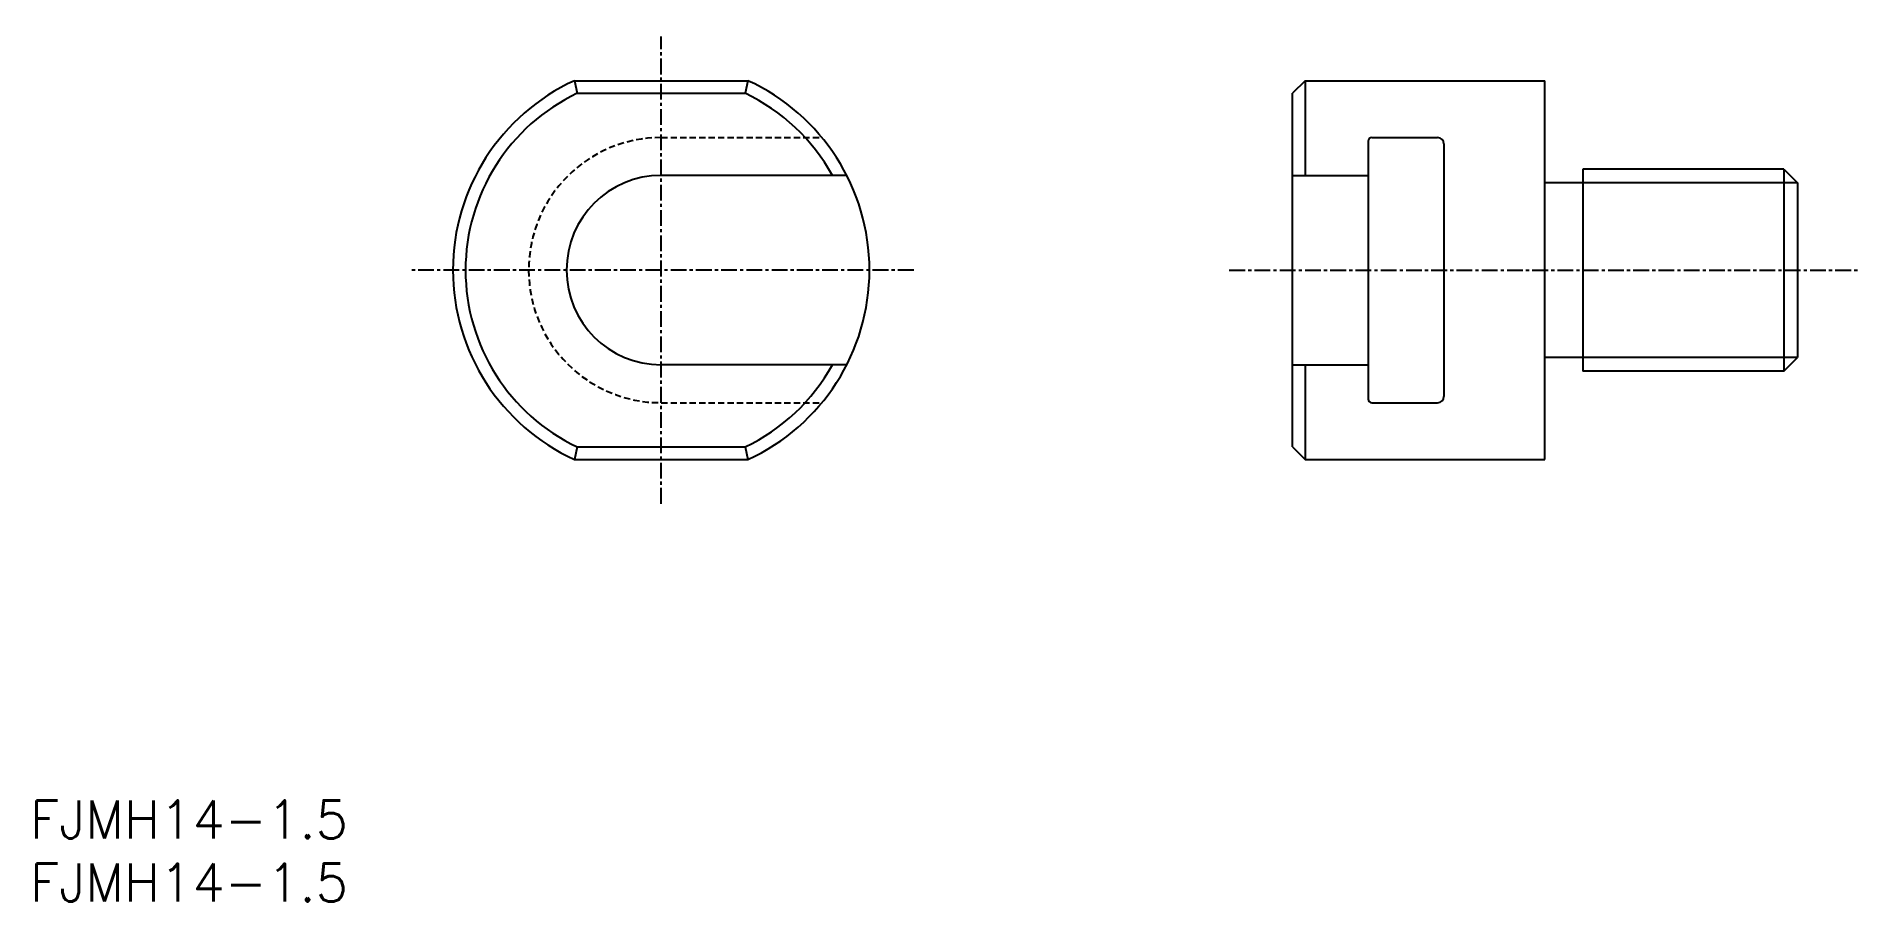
# Model space of a CAD drawing. Extents: x 1 to 145, y 0 to 68.
import ezdxf

# ---------------------------------------------------------------- set-up
doc = ezdxf.new("R2010")
doc.units = 0
doc.linetypes.add('CENTER', pattern=[2, 1.25, -0.25, 0.25, -0.25])
doc.linetypes.add('DASHED', pattern=[0.75, 0.5, -0.25])
doc.layers.get('0').update_dxf_attribs({"linetype": 'CONTINUOUS'})
doc.layers.add('CENTER', color=1, linetype='CENTER')
doc.styles.get("Standard").update_dxf_attribs({"font": 'txt.shx'})

# ---------------------------------------------------------------- blocks, each defined once
blk = doc.blocks.new('*U14')
at = {"color": 7, "linetype": 'CONTINUOUS'}
blk.add_text('FJMH14-1.5', height=3, dxfattribs=at).set_placement((0, 0))
blk = doc.blocks.new('*U15')
at = {"color": 7, "linetype": 'CONTINUOUS'}
blk.add_text('FJMH14-1.5', height=3, dxfattribs=at).set_placement((0, 5))

msp = doc.modelspace()

# ---------------------------------------------------------------- linework, layer by layer
at = {"color": 7, "linetype": 'CONTINUOUS'}
for p, q in [((43.13, 65), (56.87, 65)), ((43.13, 65), (43.35, 64)), ((43.35, 64), (56.65, 64)), ((56.87, 65), (56.65, 64)), ((101, 65), (100, 64)), ((100, 36), (100, 64)), ((101, 65), (120, 65)), ((101, 65), (101, 57.5)), ((120, 35), (120, 65)), ((106, 60.2), (106, 39.8)), ((106.3, 60.5), (111.5, 60.5)), ((112, 60), (112, 40)), ((123, 58), (123, 42)), ((138.92, 58), (123, 58)), ((138.92, 58), (140, 56.92)), ((138.92, 58), (138.92, 42)), ((64.7, 57.5), (50, 57.5)), ((100, 57.5), (106, 57.5)), ((140, 56.92), (140, 43.08)), ((64.7, 42.5), (50, 42.5)), ((100, 42.5), (106, 42.5)), ((101, 42.5), (101, 35)), ((138.92, 42), (123, 42)), ((138.92, 42), (140, 43.08)), ((106.3, 39.5), (111.5, 39.5)), ((43.35, 36), (43.13, 35)), ((43.13, 35), (56.87, 35)), ((43.35, 36), (56.65, 36)), ((56.65, 36), (56.87, 35)), ((100, 36), (101, 35)), ((101, 35), (120, 35))]:
    msp.add_line(p, q, dxfattribs=at)
at = {"color": 3, "linetype": 'DASHED'}
for p, q in [((50, 60.5), (62.73, 60.5)), ((50, 39.5), (62.73, 39.5))]:
    msp.add_line(p, q, dxfattribs=at)
at = {"color": 3, "linetype": 'CONTINUOUS'}
for p, q in [((140, 56.92), (120, 56.92)), ((140, 43.08), (120, 43.08))]:
    msp.add_line(p, q, dxfattribs=at)
at = {"color": 7, "linetype": 'CONTINUOUS'}
for centre, radius, start, end in [((50, 50), 16.5, 114.62, 245.38), ((50, 50), 15.5, 115.4146, 244.5854), ((50, 50), 15.5, 28.9385, 64.5854), ((50, 50), 16.5, 294.62, 65.38), ((106.3, 60.2), 0.3, 90, 180), ((111.5, 60), 0.5, 0, 90), ((50, 50), 7.5, 90, 270), ((50, 50), 15.5, 295.4146, 331.0615), ((106.3, 39.8), 0.3, 180, 270), ((111.5, 40), 0.5, 270, 0)]:
    msp.add_arc(centre, radius, start, end, dxfattribs=at)
at = {"color": 3, "linetype": 'DASHED'}
msp.add_arc((50, 50), 10.5, 90, 270, dxfattribs=at)
at = {"layer": 'CENTER', "color": 1, "linetype": 'CENTER'}
for p, q in [((50, 31.5), (50, 68.5)), ((70, 50), (30, 50)), ((95, 50), (145, 50))]:
    msp.add_line(p, q, dxfattribs=at)

# ---------------------------------------------------------------- block references
at = {"color": 7, "linetype": 'CONTINUOUS'}
for name in ['*U15', '*U14']:
    msp.add_blockref(name, (0, 0), dxfattribs=at)

doc.saveas('drawing.dxf')
